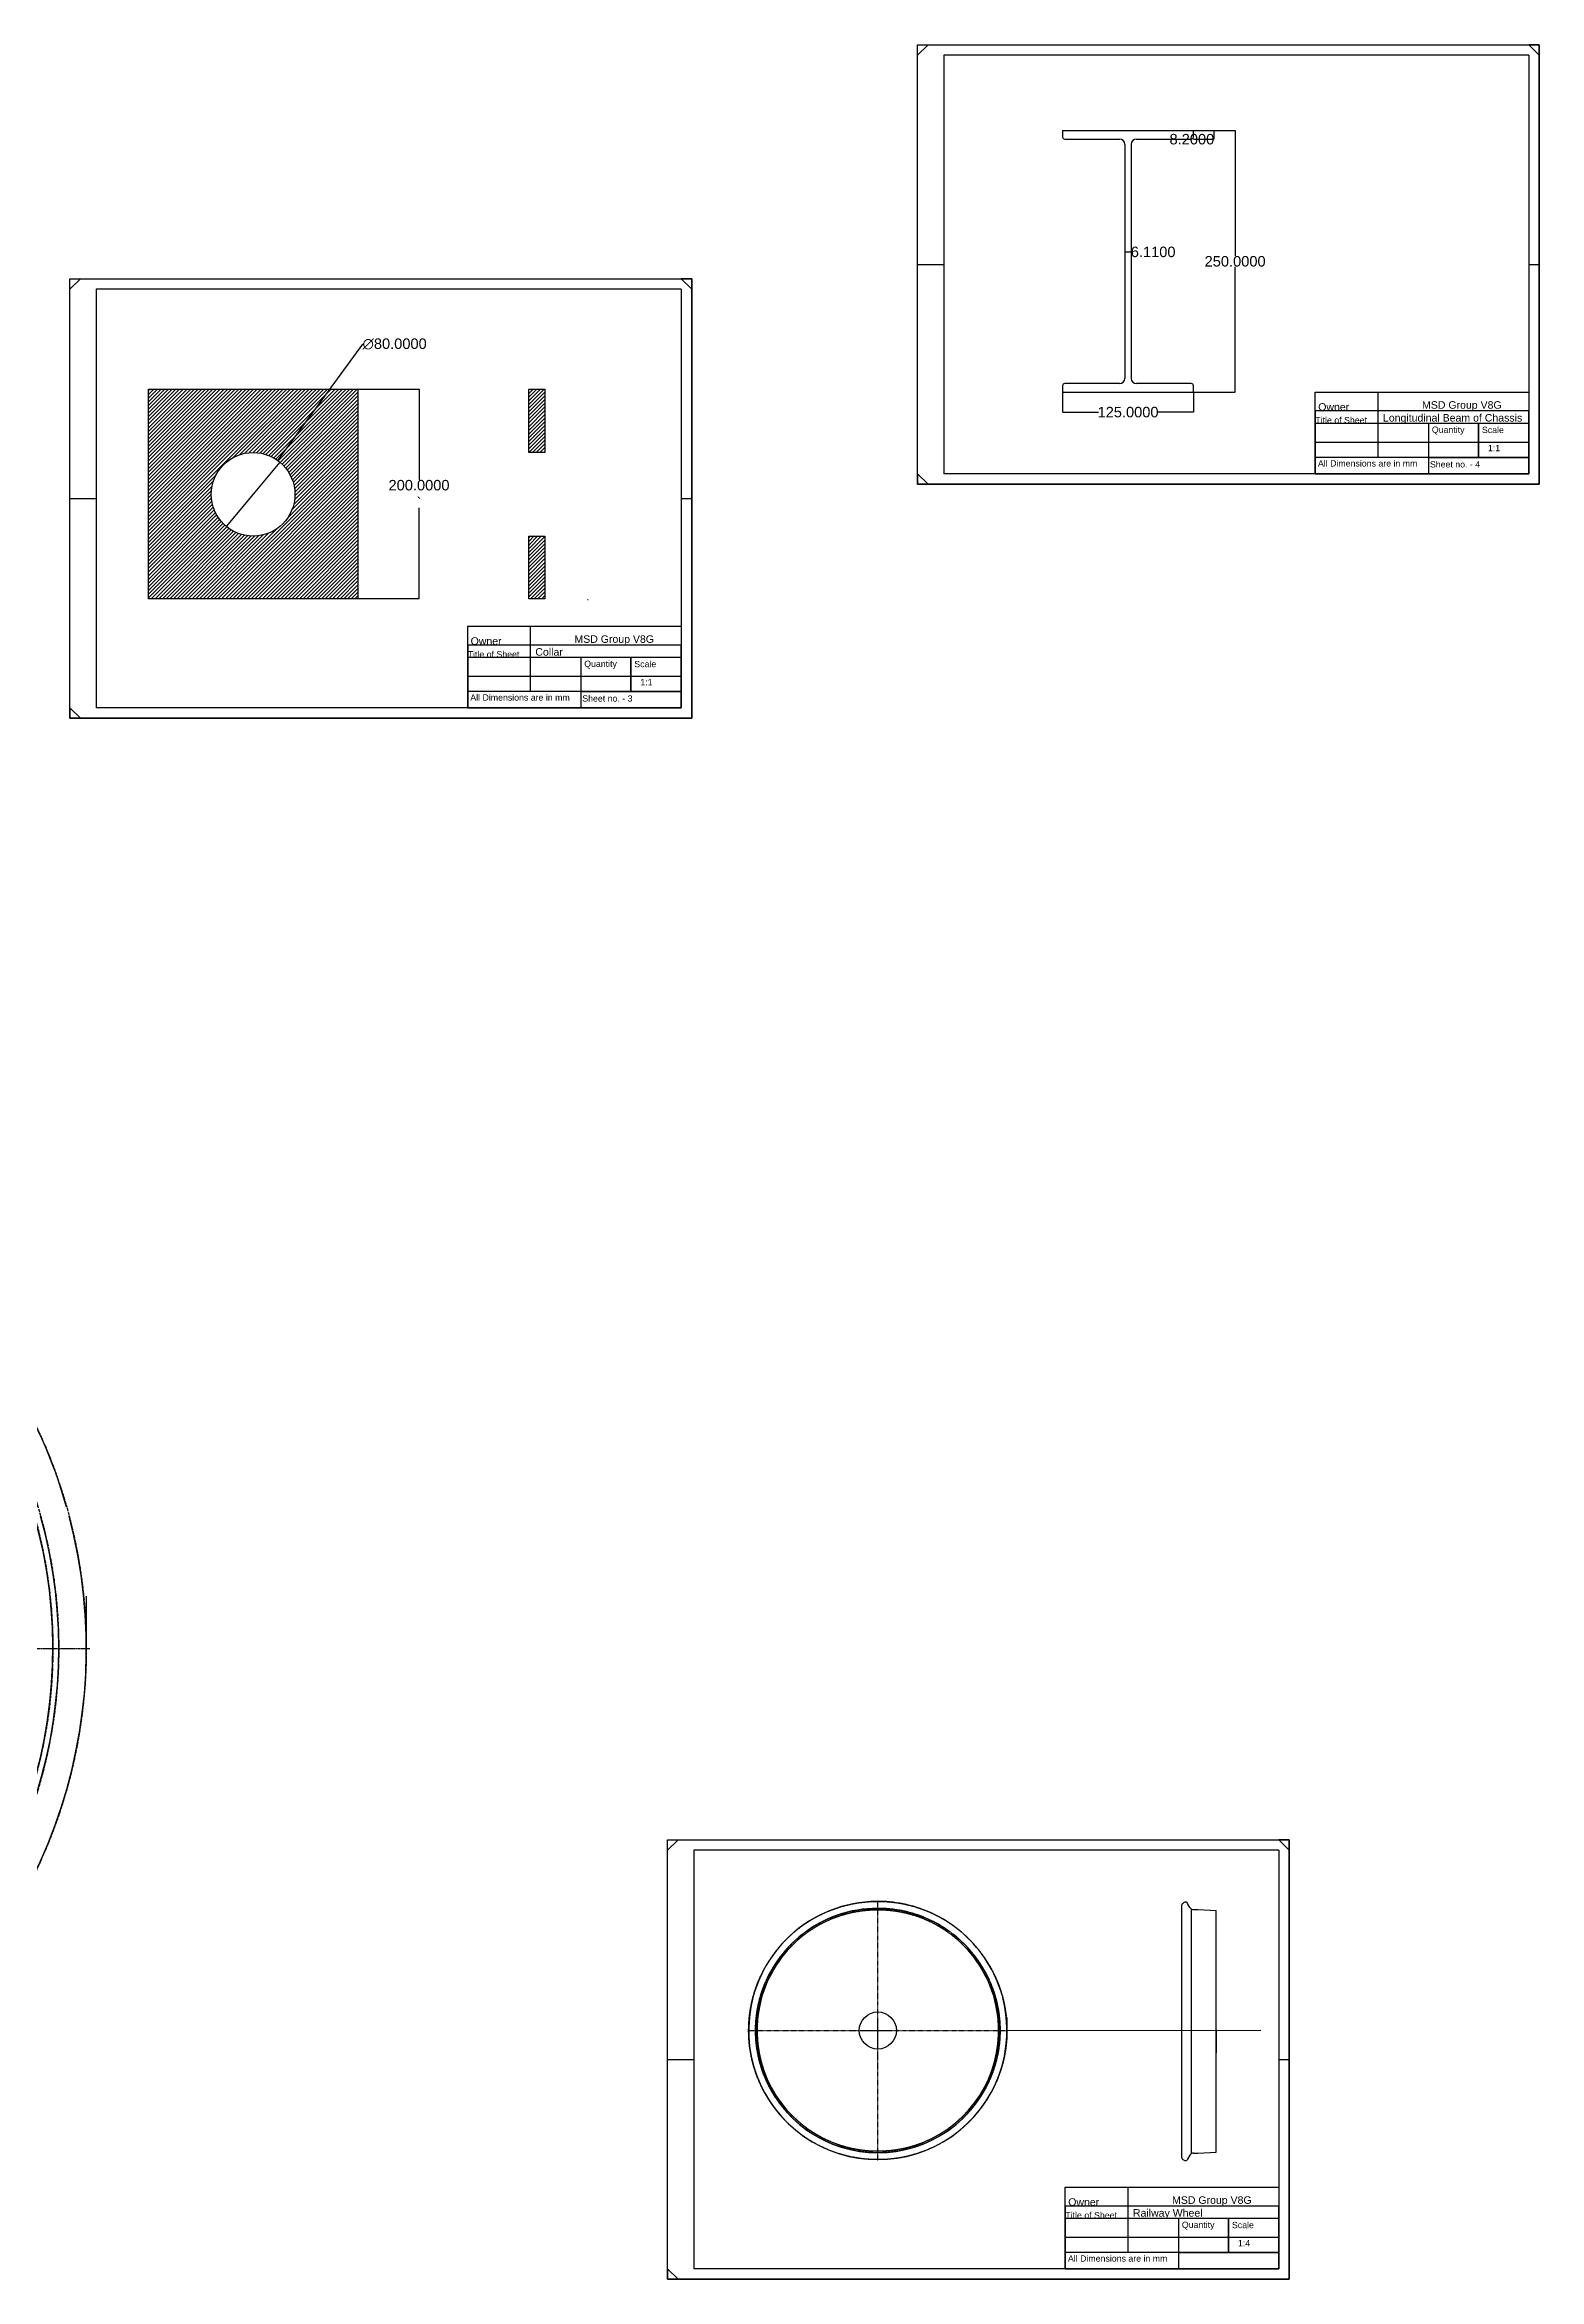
# Model space of a CAD drawing. Header units: inches. Extents: x -1655 to 7277, y -490 to 2343.
# Drawn here: x -671 to 757, y -4 to 2131 of the extents above; entities that cross this region are included whole.
import ezdxf

# ---------------------------------------------------------------- set-up
doc = ezdxf.new("R2010")
doc.units = ezdxf.units.IN
doc.header["$MEASUREMENT"] = 0
doc.linetypes.add('AM_ISO02W050x2', pattern=[3.75, 3, -0.75])
doc.linetypes.add('CENTER2', pattern=[1.125, 0.75, -0.125, 0.125, -0.125])
doc.layers.add('AM_8', color=1, linetype='Continuous', lineweight=15)
doc.styles.get("Standard").update_dxf_attribs({"font": 'arial.ttf'})
doc.dimstyles.new('AM_ANSI', dxfattribs={"dimtxt": 10, "dimasz": 0.12, "dimexe": 0.1, "dimexo": 0.05, "dimgap": 0.06, "dimtad": 0, "dimtih": 1, "dimtoh": 1, "dimdec": 4, "dimzin": 7, "dimdsep": 46, "dimtxsty": 'Standard', "dimcen": 0, "dimclrd": 256, "dimclre": 256, "dimclrt": 256, "dimadec": 0, "dimazin": 2, "dimtp": 0.1, "dimtm": 0.1, "dimtfac": 0.71, "dimtdec": 4, "dimtofl": 0, "dimtmove": 0, "dimatfit": 3, "dimfxl": 1, "dimtolj": 1, "dimtzin": 7, "dimlwd": -1, "dimlwe": -1, "dimarcsym": 1})
doc.dimstyles.new('AM_ANSI$3', dxfattribs={"dimtxt": 10, "dimasz": 0.12, "dimexe": 0.1, "dimexo": 0.05, "dimgap": 0.06, "dimtad": 0, "dimtih": 1, "dimtoh": 1, "dimdec": 4, "dimzin": 7, "dimdsep": 46, "dimtxsty": 'Standard', "dimcen": 0, "dimclrd": 256, "dimclre": 256, "dimclrt": 256, "dimadec": 0, "dimazin": 2, "dimtp": 0.1, "dimtm": 0.1, "dimtfac": 0.71, "dimtdec": 4, "dimtofl": 0, "dimtmove": 0, "dimatfit": 0, "dimfxl": 1, "dimtolj": 1, "dimtzin": 7, "dimlwd": -1, "dimlwe": -1, "dimarcsym": 1})

# ---------------------------------------------------------------- blocks, each defined once
blk = doc.blocks.new('*U6')
at = {"color": 0, "linetype": 'CENTER2', "transparency": 16777216}
for p, q in [((0, 19.3), (0, 100.2)), ((-100.2, 0), (-19.3, 0)), ((19.3, 0), (100.2, 0)), ((0, -100.2), (0, -19.3))]:
    blk.add_line(p, q, dxfattribs=at)
at = {"color": 0, "linetype": 'Continuous', "transparency": 16777216}
for p, q in [((-9.7, 0), (9.7, 0)), ((0, -9.7), (0, 9.7))]:
    blk.add_line(p, q, dxfattribs=at)
blk = doc.blocks.new('*U7')
at = {"color": 0, "linetype": 'CENTER2', "transparency": 16777216}
for p, q in [((0, 98.724), (0, 497.12)), ((-497.12, 0), (-98.724, 0)), ((98.724, 0), (497.12, 0)), ((0, -497.12), (0, -98.724))]:
    blk.add_line(p, q, dxfattribs=at)
at = {"color": 0, "linetype": 'Continuous', "transparency": 16777216}
for p, q in [((0, -49.362), (0, 49.362)), ((-49.362, 0), (49.362, 0))]:
    blk.add_line(p, q, dxfattribs=at)
blk = doc.blocks.new('wheel')
for p, q in [((-630.8, 599), (-630.8, 649)), ((-1189.1, 599), (-1189, 599)), ((-1060.5, 599), (-1060.5, 599))]:
    blk.add_line(p, q)
at = {"linetype": 'AM_ISO02W050x2'}
for radius in [493.6, 467.3, 461.7]:
    blk.add_circle((-1124.5, 599), radius, dxfattribs=at)
blk.add_circle((-1124.5, 599), 71)
for radius, start, end in [(493.6, 87.6779, 130.3094), (493.6, 75.7458, 87.6779), (493.6, 49.6906, 75.7458), (467.3, 87.547, 126.3402), (461.7, 87.5172, 125.3812), (467.3, 74.9245, 87.547), (461.7, 74.7365, 87.5172), (467.3, 53.6598, 74.9245), (461.7, 54.6188, 74.7365), (493.6, 131.8289, 164.126), (467.3, 128.0838, 163.2062), (461.7, 127.1848, 162.9956), (461.7, 17.0044, 52.8152), (467.3, 16.7938, 51.9162), (493.6, 15.874, 48.1711), (493.6, 165.1612, 14.8388), (467.3, 164.3045, 15.6955), (461.7, 164.1084, 15.8916)]:
    blk.add_arc((-1124.5, 599), radius, start, end)
at = {"linetype": 'CENTER2'}
for name in ['*U7', '*U6']:
    blk.add_blockref(name, (-1124.5, 599), dxfattribs=at)
blk = doc.blocks.new('side_view wheel')
for p, q in [((1429.8, 1119.7), (1429.8, 164.4)), ((1453.6, 1131.2), (1451.8, 1134.3)), ((1462.8, 1115.2), (1453.6, 1131.2)), ((1468.7, 174.8), (1468.7, 1109.4)), ((1476.7, 1107.2), (1493.3, 1107.2)), ((1493.3, 1107.2), (1562.8, 1103.8)), ((1562.8, 180.4), (1562.8, 1103.8)), ((1562.8, 648.4), (1562.8, 737.4)), ((1562.8, 648.4), (1562.8, 559.4)), ((1476.7, 176.9), (1493.3, 176.9)), ((1493.3, 176.9), (1562.8, 180.4)), ((1445.9, 148.4), (1445.8, 148.4)), ((1453.6, 153), (1451.8, 149.9)), ((1462.8, 168.9), (1453.6, 153))]:
    blk.add_line(p, q)
for centre, radius, start, end in [((1445.8, 1119.7), 16, 86.18868, 180), ((1445.9, 1122.7), 13, 62.81243, 90), ((1476.7, 1123.2), 16, 210, 270), ((1476.7, 160.9), 16, 90, 150), ((1445.8, 164.4), 16, 180, 273.81132), ((1445.9, 161.4), 13, 270, 297.18757)]:
    blk.add_arc(centre, radius, start, end)
blk = doc.blocks.new('*D27')
at = {"linetype": 'ByBlock', "transparency": 16777216}
for p, q in [((301.9, 1799.4), (301.9, 1780.2)), ((426.9, 1799.4), (426.9, 1780.2)), ((302, 1780.3), (336.3, 1780.3)), ((426.7, 1780.3), (392.5, 1780.3))]:
    blk.add_line(p, q, dxfattribs=at)
at = {"transparency": 16777216}
for points in [[(302, 1780.4), (302, 1780.3), (301.9, 1780.3)], [(426.7, 1780.4), (426.7, 1780.3), (426.9, 1780.3)]]:
    blk.add_solid(points, dxfattribs=at)
at = {"layer": 'Defpoints', "color": 0, "transparency": 16777216}
for p in [(301.9, 1799.4), (426.9, 1799.4), (426.9, 1780.3)]:
    blk.add_point(p, dxfattribs=at)
at = {"transparency": 16777216, "insert": (364.4, 1780.3), "char_height": 10, "attachment_point": 5}
blk.add_mtext('\\A1;125.0000', dxfattribs=at)
blk = doc.blocks.new('*D28')
at = {"linetype": 'ByBlock', "transparency": 16777216}
for p, q in [((426.9, 2049.4), (446.4, 2049.4)), ((426.9, 2041.2), (446.4, 2041.2)), ((446.3, 2041.1), (446.2, 2041.1)), ((446.3, 2049.3), (446.3, 2041.3)), ((446.3, 2041.2), (446.3, 2041.1))]:
    blk.add_line(p, q, dxfattribs=at)
at = {"transparency": 16777216}
for points in [[(446.3, 2049.3), (446.3, 2049.3), (446.3, 2049.4)], [(446.3, 2041.3), (446.3, 2041.3), (446.3, 2041.2)]]:
    blk.add_solid(points, dxfattribs=at)
at = {"layer": 'Defpoints', "color": 0, "transparency": 16777216}
for p in [(426.9, 2049.4), (426.9, 2041.2), (446.3, 2041.2)]:
    blk.add_point(p, dxfattribs=at)
at = {"transparency": 16777216, "insert": (425.4, 2041.1), "char_height": 10, "attachment_point": 5}
blk.add_mtext('\\A1;8.2000', dxfattribs=at)
blk = doc.blocks.new('*D29')
at = {"linetype": 'ByBlock', "transparency": 16777216}
for p, q in [((426.9, 2049.4), (466.8, 2049.4)), ((466.7, 2049.3), (466.7, 1929.6)), ((466.7, 1799.5), (466.7, 1919.2)), ((426.9, 1799.4), (466.8, 1799.4))]:
    blk.add_line(p, q, dxfattribs=at)
at = {"transparency": 16777216}
for points in [[(466.7, 2049.3), (466.7, 2049.3), (466.7, 2049.4)], [(466.7, 1799.5), (466.7, 1799.5), (466.7, 1799.4)]]:
    blk.add_solid(points, dxfattribs=at)
at = {"layer": 'Defpoints', "color": 0, "transparency": 16777216}
for p in [(426.9, 2049.4), (426.9, 1799.4), (466.7, 1799.4)]:
    blk.add_point(p, dxfattribs=at)
at = {"transparency": 16777216, "insert": (466.7, 1924.4), "char_height": 10, "attachment_point": 5}
blk.add_mtext('\\A1;250.0000', dxfattribs=at)
blk = doc.blocks.new('*D30')
at = {"linetype": 'ByBlock', "transparency": 16777216}
for p, q in [((361.3, 2036.2), (361.3, 1933.3)), ((367.4, 2036.2), (367.4, 1933.3)), ((361.4, 1933.4), (367.3, 1933.4)), ((367.4, 1933.4), (367.5, 1933.4))]:
    blk.add_line(p, q, dxfattribs=at)
at = {"transparency": 16777216}
for points in [[(361.4, 1933.5), (361.4, 1933.4), (361.3, 1933.4)], [(367.3, 1933.5), (367.3, 1933.4), (367.4, 1933.4)]]:
    blk.add_solid(points, dxfattribs=at)
at = {"layer": 'Defpoints', "color": 0, "transparency": 16777216}
for p in [(361.3, 2036.2), (367.4, 2036.2), (367.4, 1933.4)]:
    blk.add_point(p, dxfattribs=at)
at = {"transparency": 16777216, "insert": (388.4, 1933.4), "char_height": 10, "attachment_point": 5}
blk.add_mtext('\\A1;6.1100', dxfattribs=at)
blk = doc.blocks.new('*D41')
at = {"linetype": 'ByBlock', "transparency": 16777216}
for p, q in [((-371.5, 1802.3), (-312.9, 1802.3)), ((-313, 1802.2), (-313, 1715.6)), ((-313, 1602.2), (-313, 1688.8)), ((-371.5, 1602.1), (-312.9, 1602.1))]:
    blk.add_line(p, q, dxfattribs=at)
at = {"transparency": 16777216}
for points in [[(-313, 1802.2), (-312.9, 1802.2), (-313, 1802.3)], [(-313, 1602.2), (-312.9, 1602.2), (-313, 1602.1)]]:
    blk.add_solid(points, dxfattribs=at)
at = {"layer": 'Defpoints', "color": 0, "transparency": 16777216}
for p in [(-371.5, 1802.3), (-371.5, 1602.1), (-313, 1602.1)]:
    blk.add_point(p, dxfattribs=at)
at = {"transparency": 16777216, "insert": (-313, 1702.2), "char_height": 10, "attachment_point": 5}
blk.add_mtext('\\A1;200.0000\\P`', dxfattribs=at)
blk = doc.blocks.new('*D42')
at = {"linetype": 'ByBlock', "transparency": 16777216}
for p, q in [((-447.9, 1734.2), (-366.6, 1845.4)), ((-366.6, 1845.4), (-366.5, 1845.4))]:
    blk.add_line(p, q, dxfattribs=at)
at = {"transparency": 16777216}
blk.add_solid([(-447.9, 1734.2), (-447.8, 1734.2), (-447.9, 1734.1)], dxfattribs=at)
at = {"layer": 'Defpoints', "color": 0, "transparency": 16777216}
for p in [(-447.9, 1734.1), (-495.1, 1669.5)]:
    blk.add_point(p, dxfattribs=at)
at = {"transparency": 16777216, "insert": (-336.3, 1845.4), "char_height": 10, "attachment_point": 5}
blk.add_mtext('\\A1;∅80.0000', dxfattribs=at)

msp = doc.modelspace()

# ---------------------------------------------------------------- hatches: boundary and pattern name
h = msp.add_hatch()
h.set_pattern_fill('ANSI31', color=1, scale=20)
h.paths.add_polyline_path([(-371.53236, 1802.32181), (-571.53236, 1802.32181), (-571.53236, 1602.06238), (-371.53236, 1602.06238)])
h.paths.add_polyline_path([(-431.53236, 1701.78892, -1), (-511.53236, 1701.78892, -1)], flags=16)
at = {"layer": 'AM_8'}
h = msp.add_hatch(dxfattribs=at)
h.set_pattern_fill('_U', color=256, scale=2.5, angle=45, style=0, pattern_type=0)
h.set_pattern_definition([(45, (-8808.9234, 1311.5734), (-1.76776695, 1.76776695), [])])
h.paths.add_polyline_path([(-193.21582, 1662.05912), (-208.21582, 1662.05912), (-208.21582, 1602.05912), (-193.21582, 1602.05912)])
h.paths.add_polyline_path([(-208.21582, 1802.05912), (-208.21582, 1742.05912), (-199.21582, 1742.05912), (-193.21582, 1742.05912), (-193.21582, 1802.05912)])

# ---------------------------------------------------------------- linework, layer by layer
for p, q in [((163.32034, 2121.44784), (173.32034, 2131.44784)), ((757.32034, 2121.44784), (747.32034, 2131.44784)), ((301.85897, 2049.40859), (426.85897, 2049.40859)), ((301.85897, 2049.40859), (301.85897, 2043.20859)), ((303.85897, 2041.20859), (356.29897, 2041.20859)), ((361.29897, 2036.20859), (361.29897, 1812.60859)), ((367.40897, 2036.20859), (367.40897, 1812.60859)), ((372.40897, 2041.20859), (424.85897, 2041.20859)), ((426.85897, 2043.20859), (426.85897, 2049.40859)), ((-646.50372, 1897.72265), (-636.50372, 1907.72265)), ((-52.50372, 1897.72265), (-62.50372, 1907.72265)), ((163.32034, 1921.44784), (188.32034, 1921.44784)), ((747.32034, 1921.44784), (757.32034, 1921.44784)), ((-207.967, 1741.77687), (-207.967, 1802.32181)), ((-207.967, 1802.32181), (-192.82442, 1802.29712)), ((-192.82442, 1802.29712), (-192.82442, 1741.77687)), ((301.85897, 1805.60859), (301.85897, 1799.40859)), ((301.85897, 1799.40859), (426.85897, 1799.40859)), ((356.29897, 1807.60859), (303.85897, 1807.60859)), ((424.85897, 1807.60859), (372.40897, 1807.60859)), ((426.85897, 1799.40859), (426.85897, 1805.60859)), ((-445.88918, 1732.48791), (-471.53236, 1701.78892)), ((-192.82442, 1741.77687), (-207.967, 1741.77687)), ((651.32034, 1737.04784), (651.32034, 1721.44784)), ((163.32034, 1721.44784), (173.32034, 1711.44784)), ((-646.50372, 1697.72265), (-621.50372, 1697.72265)), ((-471.53236, 1701.78892), (-497.17553, 1671.08994)), ((-62.50372, 1697.72265), (-52.50372, 1697.72265)), ((-207.967, 1661.80098), (-192.72137, 1661.80098)), ((-207.967, 1602.06238), (-207.967, 1661.80098)), ((-192.72137, 1661.80098), (-192.72137, 1602.06238)), ((-192.72137, 1602.06238), (-207.967, 1602.06238)), ((-151.89309, 1601.26904), (-151.38454, 1601.26916)), ((-646.50372, 1497.72265), (-636.50372, 1487.72265)), ((-158.50372, 1513.32265), (-158.50372, 1497.72265)), ((-75.53763, 406.06365), (-65.53763, 416.06365)), ((518.46237, 406.06365), (508.46237, 416.06365)), ((6.65011, 267.57453), (6.05967, 265.42453)), ((13.50664, 267.57453), (12.88019, 265.42453)), ((14.97504, 267.57453), (14.34031, 265.42453)), ((235.72325, 267.57453), (236.35798, 265.42453)), ((237.19165, 267.57453), (237.8181, 265.42453)), ((244.04818, 267.57453), (244.63862, 265.42453)), ((249.62915, 233.8205), (491.28661, 234.0086)), ((-75.53763, 206.06365), (-50.53763, 206.06365)), ((508.46237, 206.06365), (518.46237, 206.06365)), ((419.073, 109.61003), (419.58155, 109.61015)), ((412.46237, 21.66365), (412.46237, 6.06365)), ((-75.53763, 6.06365), (-65.53763, -3.93635))]:
    msp.add_line(p, q)
for points in [[(163.32034, 2131.44784), (757.32034, 2131.44784), (757.32034, 1711.44784), (163.32034, 1711.44784)], [(-646.50372, 1907.72265), (-52.50372, 1907.72265), (-52.50372, 1487.72265), (-646.50372, 1487.72265)], [(-571.53236, 1802.32181), (-371.53236, 1802.32181), (-371.53236, 1602.06238), (-571.53236, 1602.06238)], [(543.32034, 1799.44784), (747.32034, 1799.44784), (747.32034, 1721.44784), (543.32034, 1721.44784)], [(543.32034, 1721.44784), (747.32034, 1721.44784), (747.32034, 1781.44784), (543.32034, 1781.44784)], [(543.32034, 1721.44784), (747.32034, 1721.44784), (747.32034, 1769.44784), (543.32034, 1769.44784)], [(543.32034, 1721.44784), (747.32034, 1721.44784), (747.32034, 1751.44784), (543.32034, 1751.44784)], [(699.32034, 1769.44784), (651.32034, 1769.44784), (651.32034, 1737.04784), (699.32034, 1737.04784)], [(747.32034, 1769.44784), (699.32034, 1769.44784), (699.32034, 1737.04784), (747.32034, 1737.04784)], [(543.32034, 1721.44784), (747.32034, 1721.44784), (747.32034, 1737.04784), (543.32034, 1737.04784)], [(-266.50372, 1575.72265), (-62.50372, 1575.72265), (-62.50372, 1497.72265), (-266.50372, 1497.72265)], [(-266.50372, 1497.72265), (-62.50372, 1497.72265), (-62.50372, 1557.72265), (-266.50372, 1557.72265)], [(-266.50372, 1497.72265), (-62.50372, 1497.72265), (-62.50372, 1545.72265), (-266.50372, 1545.72265)], [(-110.50372, 1545.72265), (-158.50372, 1545.72265), (-158.50372, 1513.32265), (-110.50372, 1513.32265)], [(-62.50372, 1545.72265), (-110.50372, 1545.72265), (-110.50372, 1513.32265), (-62.50372, 1513.32265)], [(-266.50372, 1497.72265), (-62.50372, 1497.72265), (-62.50372, 1527.72265), (-266.50372, 1527.72265)], [(-266.50372, 1497.72265), (-62.50372, 1497.72265), (-62.50372, 1513.32265), (-266.50372, 1513.32265)], [(-75.53763, 416.06365), (518.46237, 416.06365), (518.46237, -3.93635), (-75.53763, -3.93635)], [(304.46237, 84.06365), (508.46237, 84.06365), (508.46237, 6.06365), (304.46237, 6.06365)], [(304.46237, 6.06365), (508.46237, 6.06365), (508.46237, 66.06365), (304.46237, 66.06365)], [(304.46237, 6.06365), (508.46237, 6.06365), (508.46237, 54.06365), (304.46237, 54.06365)], [(460.46237, 54.06365), (412.46237, 54.06365), (412.46237, 21.66365), (460.46237, 21.66365)], [(508.46237, 54.06365), (460.46237, 54.06365), (460.46237, 21.66365), (508.46237, 21.66365)], [(304.46237, 6.06365), (508.46237, 6.06365), (508.46237, 36.06365), (304.46237, 36.06365)], [(304.46237, 6.06365), (508.46237, 6.06365), (508.46237, 21.66365), (304.46237, 21.66365)]]:
    msp.add_lwpolyline(points, close=True)
for points in [[(188.32034, 2121.44784), (188.32034, 1721.44784)], [(747.32034, 2121.44784), (188.32034, 2121.44784)], [(747.32034, 1711.44784), (757.32034, 1711.44784), (757.32034, 2131.44784), (747.32034, 2131.44784)], [(747.32034, 2121.44784), (747.32034, 1721.44784)], [(-62.50372, 1487.72265), (-52.50372, 1487.72265), (-52.50372, 1907.72265), (-62.50372, 1907.72265)], [(-621.50372, 1897.72265), (-621.50372, 1497.72265)], [(-62.50372, 1897.72265), (-621.50372, 1897.72265)], [(-62.50372, 1897.72265), (-62.50372, 1497.72265)], [(603.32034, 1737.04784), (603.32034, 1799.44784), (747.32034, 1799.44784), (747.32034, 1721.44784), (603.32034, 1721.44784)], [(163.32034, 1721.44784), (163.32034, 1711.44784), (757.32034, 1711.44784), (757.32034, 1721.44784)], [(747.32034, 1721.44784), (188.32034, 1721.44784)], [(-206.50372, 1513.32265), (-206.50372, 1575.72265), (-62.50372, 1575.72265), (-62.50372, 1497.72265), (-206.50372, 1497.72265)], [(-646.50372, 1497.72265), (-646.50372, 1487.72265), (-52.50372, 1487.72265), (-52.50372, 1497.72265)], [(-62.50372, 1497.72265), (-621.50372, 1497.72265)], [(-75.53763, 406.06365), (-75.53763, 416.06365), (518.46237, 416.06365), (518.46237, 406.06365)], [(-50.53763, 406.06365), (-50.53763, 6.06365)], [(508.46237, 406.06365), (-50.53763, 406.06365)], [(508.46237, -3.93635), (518.46237, -3.93635), (518.46237, 416.06365), (508.46237, 416.06365)], [(508.46237, 406.06365), (508.46237, 6.06365)], [(364.46237, 21.66365), (364.46237, 84.06365), (508.46237, 84.06365), (508.46237, 6.06365), (364.46237, 6.06365)], [(-75.53763, 6.06365), (-75.53763, -3.93635), (518.46237, -3.93635), (518.46237, 6.06365)], [(508.46237, 6.06365), (-50.53763, 6.06365)]]:
    msp.add_lwpolyline(points)
msp.add_circle((-471.53236, 1701.78892), 40)
for centre, radius, start, end in [((303.85897, 2043.20859), 2, 180, 270), ((356.29897, 2036.20859), 5, 0, 90), ((372.40897, 2036.20859), 5, 90, 180), ((424.85897, 2043.20859), 2, 270, 0), ((303.85897, 1805.60859), 2, 90, 180), ((356.29897, 1812.60859), 5, 270, 0), ((372.40897, 1812.60859), 5, 180, 270), ((424.85897, 1805.60859), 2, 0, 90)]:
    msp.add_arc(centre, radius, start, end)

# ---------------------------------------------------------------- block references
msp.add_blockref('wheel', (0, 0))
at = {"xscale": 0.25, "yscale": 0.25, "zscale": 0.25}
for name, p in [('wheel', (406.46237, 84.06365)), ('side_view wheel', (57.88566, 72.49232))]:
    msp.add_blockref(name, p, dxfattribs=at)

# ---------------------------------------------------------------- texts
at = {"attachment_point": 1}
for s, width, heights, insert, char_height in [('Title of Sheet', 54.7590919, [0], (543.32034, 1775.65248), 6), (' Owner', 50.617645, [0], (543.32034, 1788.89832), 7.2), ('Longitudinal Beam of Chassis', 138.9083223, [0], (607.95343, 1778.4945), 7.2), ('MSD Group V8G', 112.7393063, [0], (645.32034, 1790.76953), 7.2), ('Quantity', 40.2640362, [0], (654.65972, 1766.54038), 6), ('Scale', 41.4144354, [0], (702.5164, 1766.31049), 6), ('All Dimensions are in mm', 115.8458807, [0], (545.83178, 1734.35621), 6), ('Sheet no. - 4', 87.2004007, [2.1729], (652.81907, 1733.43666), 6), ('\\pxi-3,l4,t4;1:1', 40.9471289, [0], (702.25635, 1749.02057), 6), (' Owner', 50.617645, [0], (-266.50372, 1565.17313), 7.2), ('MSD Group V8G', 112.7393063, [0], (-164.50372, 1567.04435), 7.2), ('Title of Sheet', 54.7590919, [0], (-266.50372, 1551.92729), 6), ('Collar', 114.1197886, [0], (-201.87063, 1554.76932), 7.2), ('Quantity', 40.2640362, [0], (-155.16434, 1542.8152), 6), ('Scale', 41.4144354, [0], (-107.30766, 1542.58531), 6), ('\\pxi-3,l4,t4;1:1', 40.9471289, [0], (-107.56771, 1525.29538), 6), ('All Dimensions are in mm', 115.8458807, [0], (-263.99229, 1510.63103), 6), ('Sheet no. - 3', 87.2004007, [2.1729], (-157.00499, 1509.71148), 6), (' Owner', 50.617645, [0], (304.46237, 73.51412), 7.2), ('MSD Group V8G', 112.7393063, [0], (406.46237, 75.38534), 7.2), ('Title of Sheet', 54.7590919, [0], (304.46237, 60.26828), 6), ('Railway Wheel', 114.1197886, [0], (369.09546, 63.11031), 7.2), ('Quantity', 40.2640362, [0], (415.80174, 51.15619), 6), ('Scale', 41.4144354, [0], (463.65843, 50.9263), 6), ('\\pxi-3,l4,t4;1:4', 40.9471289, [0], (463.39837, 33.63637), 6), ('All Dimensions are in mm', 115.8458807, [0], (306.9738, 18.97202), 6)]:
    msp.add_mtext_dynamic_manual_height_columns(s, width=width, gutter_width=15, heights=heights, dxfattribs=dict(at, insert=insert, char_height=char_height))

# ---------------------------------------------------------------- dimensions: what is measured, and where the dimension line sits
for base, p1, p2, picture, middle in [((367.40897, 1933.43088), (361.29897, 2036.20859), (367.40897, 2036.20859), '*D30', (388.35637, 1933.43088)), ((426.85897, 1780.33498), (301.85897, 1799.40859), (426.85897, 1799.40859), '*D27', (364.35897, 1780.33498))]:
    dim = msp.add_linear_dim(base=base, p1=p1, p2=p2, dimstyle='AM_ANSI')
    dim.commit()
    dim.dimension.update_dxf_attribs({"geometry": picture, "text_midpoint": middle})
for base, p2, picture, middle in [((446.32848, 2041.20859), (426.85897, 2041.20859), '*D28', (425.40155, 2041.08859)), ((466.69244, 1799.40859), (426.85897, 1799.40859), '*D29', (466.69244, 1924.40859))]:
    dim = msp.add_linear_dim(base=base, p1=(426.85897, 2049.40859), p2=p2, angle=90, dimstyle='AM_ANSI')
    dim.commit()
    dim.dimension.update_dxf_attribs({"geometry": picture, "text_midpoint": middle})
dim = msp.add_diameter_dim_2p(p1=(-495.13049, 1669.49143), p2=(-447.93422, 1734.08642), dimstyle='AM_ANSI$3')
dim.commit()
dim.dimension.update_dxf_attribs({"geometry": '*D42', "text_midpoint": (-336.34469, 1845.41853), "dimtype": 163})
dim = msp.add_linear_dim(base=(-312.96523, 1602.06238), p1=(-371.53236, 1802.32181), p2=(-371.53236, 1602.06238), angle=90, text='200.0000\\P`', dimstyle='AM_ANSI')
dim.commit()
dim.dimension.update_dxf_attribs({"geometry": '*D41', "text_midpoint": (-312.96523, 1702.1921)})

doc.saveas('drawing.dxf')
